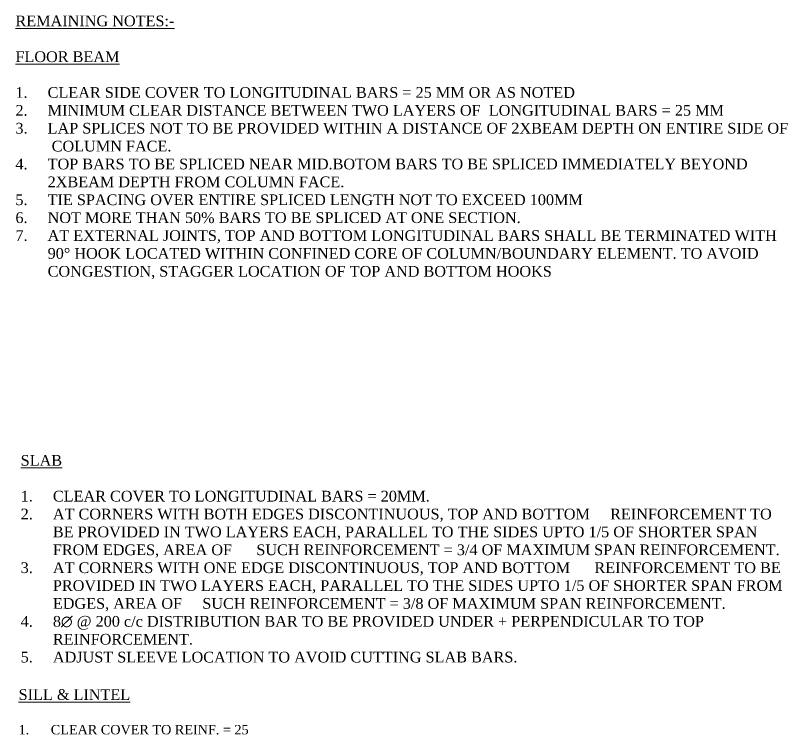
# Model space of a CAD drawing. Header units: feet. Extents: x 28652 to 66086, y -6769 to -640.
# Drawn here: x 58957.7 to 59389.5, y -1539.7 to -1137.5 of the extents above; entities that cross this region are included whole.
import ezdxf

# ---------------------------------------------------------------- set-up
doc = ezdxf.new("R2010")
doc.units = ezdxf.units.FT
doc.header["$LTSCALE"] = 50
doc.header["$MEASUREMENT"] = 0
doc.layers.add('SES-TEXT', color=3, linetype='Continuous', lineweight=20)
doc.styles.add('SES-ARAIL', font='times.ttf', dxfattribs={"height": 6})

msp = doc.modelspace()

# ---------------------------------------------------------------- texts
at = {"layer": 'SES-TEXT', "color": 3, "char_height": 6, "width": 432.1175, "attachment_point": 1, "style": 'SES-ARAIL'}
for s, insert in [('{\\LREMAINING NOTES:- \\P\\PFLOOR BEAM }\\P\\P\\pxi-3,l3,t3;1.^ICLEAR SIDE COVER TO LONGITUDINAL BARS = 25 MM OR AS NOTED \\P2.^IMINIMUM CLEAR DISTANCE BETWEEN TWO LAYERS OF  LONGITUDINAL BARS = 25 MM \\P3.^ILAP SPLICES NOT TO BE PROVIDED WITHIN A DISTANCE OF 2XBEAM DEPTH ON ENTIRE SIDE OF  COLUMN FACE. \\P4.^ITOP BARS TO BE SPLICED NEAR MID.BOTOM BARS TO BE SPLICED IMMEDIATELY BEYOND 2XBEAM DEPTH FROM COLUMN FACE. \\P5.^ITIE SPACING OVER ENTIRE SPLICED LENGTH NOT TO EXCEED 100MM \\P6.^INOT MORE THAN 50% BARS TO BE SPLICED AT ONE SECTION. \\P7.^IAT EXTERNAL JOINTS, TOP AND BOTTOM LONGITUDINAL BARS SHALL BE TERMINATED WITH 90° HOOK LOCATED WITHIN CONFINED CORE OF COLUMN/BOUNDARY ELEMENT. TO AVOID CONGESTION, STAGGER LOCATION OF TOP AND BOTTOM HOOKS', (58957.71, -1137.6)), ('{\\LSLAB } \\P\\P\\pxi-3,l3,t3;1.^ICLEAR COVER TO LONGITUDINAL BARS = 20MM.\\P2.^IAT CORNERS WITH BOTH EDGES DISCONTINUOUS, TOP AND BOTTOM     REINFORCEMENT TO BE PROVIDED IN TWO LAYERS EACH, PARALLEL TO THE SIDES UPTO 1/5 OF SHORTER SPAN FROM EDGES, AREA OF      SUCH REINFORCEMENT = 3/4 OF MAXIMUM SPAN REINFORCEMENT.  \\P3.^IAT CORNERS WITH ONE EDGE DISCONTINUOUS, TOP AND BOTTOM      REINFORCEMENT TO BE PROVIDED IN TWO LAYERS EACH, PARALLEL TO THE SIDES UPTO 1/5 OF SHORTER SPAN FROM EDGES, AREA OF     SUCH REINFORCEMENT = 3/8 OF MAXIMUM SPAN REINFORCEMENT. \\P4.^I8∅ @ 200 c/c DISTRIBUTION BAR TO BE PROVIDED UNDER + PERPENDICULAR TO TOP REINFORCEMENT. \\P5.^IADJUST SLEEVE LOCATION TO AVOID CUTTING SLAB BARS.', (58960.64, -1383.37)), ('{\\LSILL & LINTEL} \\P \\P\\pxi-3,l3,t3;{\\H0.875x;1.^ICLEAR COVER TO REINF. = 25}', (58959.48, -1514.33))]:
    msp.add_mtext(s, dxfattribs=dict(at, insert=insert))

doc.saveas('drawing.dxf')
